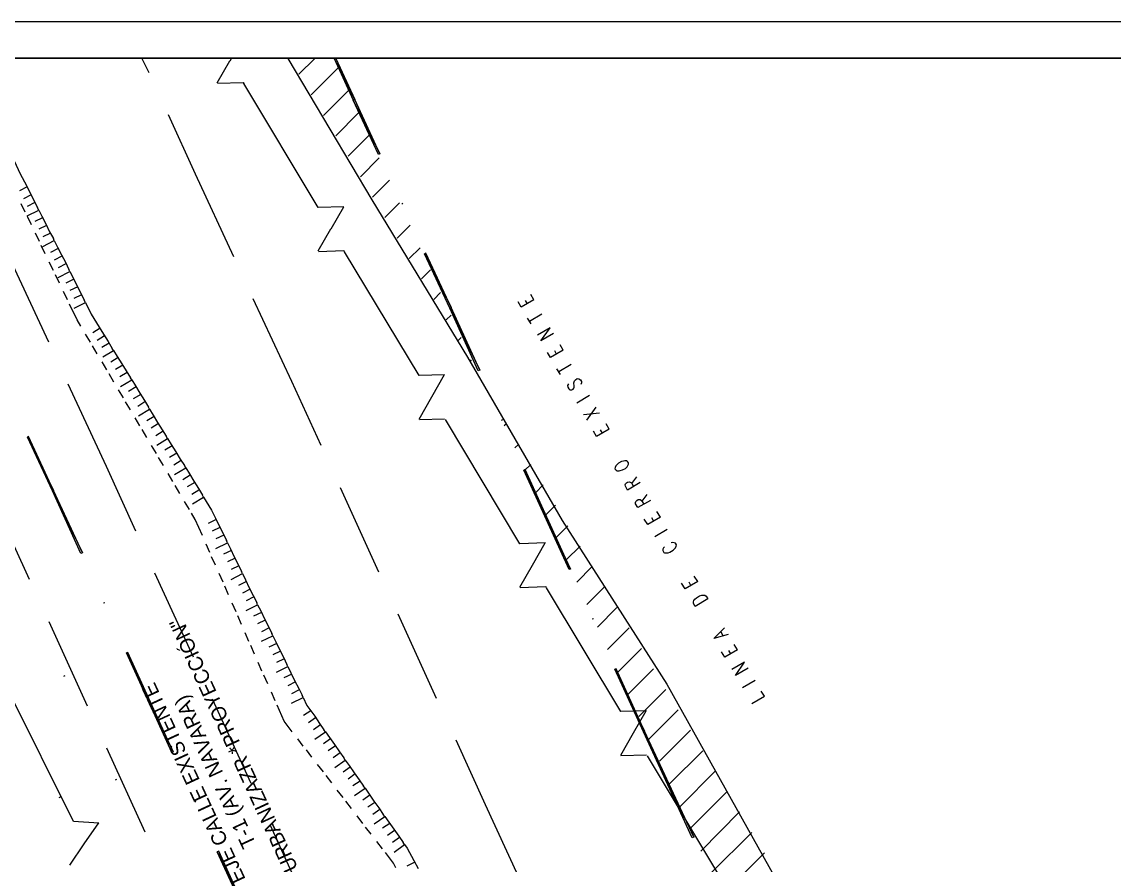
# Model space of a CAD drawing. Header units: metres. Extents: x 1 to 213, y 1 to 147.
# Drawn here: x 102.97 to 140.43, y 117.91 to 146.83 of the extents above; entities that cross this region are included whole.
import ezdxf

# ---------------------------------------------------------------- set-up
doc = ezdxf.new("R2010")
doc.units = ezdxf.units.M
doc.layers.add('00-BASE-ARQUITECTURA', color=8, linetype='Continuous')
doc.layers.add('00-BASE-TEXTO', color=8, linetype='Continuous')

msp = doc.modelspace()

# ---------------------------------------------------------------- linework, layer by layer
at = {"layer": '00-BASE-ARQUITECTURA'}
for points in [[(1.266, 146.833), (1.266, 1.238), (208.615, 1.238), (208.615, 146.833)], [(207.366, 145.584), (2.515, 145.584), (2.515, 2.487), (207.366, 2.487)], [(207.366, 145.584), (207.366, 2.487), (2.515, 2.487), (2.515, 145.584)]]:
    msp.add_lwpolyline(points, close=True, dxfattribs=at)
for points in [[(107.089, 145.574), (107.322, 145.097)], [(109.672, 144.738), (110.105, 145.5)], [(110.116, 145.5), (110.158, 145.574)], [(112.095, 145.574), (114.974, 140.727), (118.255, 135.329), (121.504, 129.73), (125.091, 124.121), (129.505, 116.237), (132.881, 110.765), (136.162, 105.389), (137.389, 103.378)], [(112.476, 145.034), (113.016, 145.574)], [(114.339, 144.145), (114.392, 144.166), (113.683, 145.574), (114.339, 144.145)], [(114.392, 144.166), (113.683, 145.574), (113.735, 145.574), (114.392, 144.166)], [(112.899, 144.335), (113.81, 145.246)], [(109.682, 144.727), (110.56, 144.748), (110.582, 144.716)], [(113.577, 139.732), (114.011, 140.494), (113.132, 140.462), (110.582, 144.716)], [(113.312, 143.626), (114.169, 144.484)], [(114.392, 144.166), (114.339, 144.145)], [(114.392, 144.166), (114.339, 144.145), (115.249, 142.303), (114.392, 144.166)], [(114.339, 144.145), (115.249, 142.303), (115.207, 142.282), (114.339, 144.145)], [(107.989, 143.658), (108.92, 141.626), (110.232, 138.79)], [(113.735, 142.928), (114.519, 143.711)], [(114.159, 142.229), (114.868, 142.938)], [(102.708, 142.071), (102.919, 141.626), (103.131, 141.224)], [(114.582, 141.52), (115.228, 142.166)], [(114.995, 140.822), (115.577, 141.404)], [(103.152, 141.171), (102.888, 141.033)], [(103.29, 140.906), (103.025, 140.769)], [(103.131, 141.224), (103.258, 140.959)], [(103.258, 140.959), (103.396, 140.695)], [(101.628, 140.716), (102.57, 138.684), (103.882, 135.858)], [(103.089, 140.303), (102.951, 140.589)], [(103.417, 140.642), (103.152, 140.504)], [(103.396, 140.695), (103.512, 140.451)], [(115.418, 140.123), (115.926, 140.631)], [(116.043, 140.6), (116, 140.578)], [(103.152, 140.176), (103.554, 140.377), (103.512, 140.451)], [(103.3, 139.869), (103.163, 140.155)], [(103.681, 140.113), (103.417, 139.986)], [(103.554, 140.377), (103.66, 140.166)], [(103.66, 140.166), (103.798, 139.901)], [(103.819, 139.848), (103.554, 139.721)], [(103.798, 139.901), (103.925, 139.636)], [(113.132, 138.98), (113.566, 139.732)], [(115.842, 139.414), (116.286, 139.859)], [(103.576, 139.298), (103.438, 139.584)], [(103.957, 139.584), (103.692, 139.457)], [(103.692, 139.128), (104.084, 139.33), (104.052, 139.404)], [(103.925, 139.636), (104.052, 139.404)], [(103.777, 138.874), (103.639, 139.16)], [(104.221, 139.065), (103.957, 138.927)], [(104.084, 139.33), (104.189, 139.107)], [(104.189, 139.107), (104.327, 138.843)], [(113.143, 138.959), (114.011, 138.991)], [(114.042, 138.949), (114.021, 138.991)], [(116.254, 138.716), (116.635, 139.086)], [(104.348, 138.8), (104.084, 138.663)], [(104.327, 138.843), (104.465, 138.589)], [(117.471, 134.726), (116.593, 134.705), (114.042, 138.949)], [(116.826, 138.896), (116.783, 138.874), (117.694, 137.033), (116.826, 138.896)], [(116.783, 138.874), (117.694, 137.033), (117.651, 137.012), (116.783, 138.874)], [(104.052, 138.303), (103.914, 138.589)], [(104.486, 138.536), (104.221, 138.398)], [(104.221, 138.07), (104.623, 138.271), (104.581, 138.345)], [(104.465, 138.589), (104.581, 138.345)], [(104.623, 138.271), (104.729, 138.06)], [(116.678, 138.017), (116.985, 138.324)], [(104.263, 137.869), (104.126, 138.155)], [(104.75, 138.007), (104.486, 137.869)], [(104.729, 138.06), (104.856, 137.795)], [(104.539, 137.298), (104.401, 137.583)], [(104.888, 137.742), (104.623, 137.615)], [(104.856, 137.795), (104.994, 137.53)], [(104.994, 137.53), (105.11, 137.287)], [(117.101, 137.308), (117.334, 137.552)], [(120.53, 137.298), (120.424, 137.488)], [(104.994, 136.398), (104.867, 136.61), (104.602, 137.149)], [(105.015, 137.477), (104.75, 137.35)], [(104.761, 137.012), (105.152, 137.213), (105.11, 137.287)], [(105.152, 137.213), (105.354, 136.811), (105.629, 136.366)], [(110.899, 137.35), (112.222, 134.514), (113.227, 132.313)], [(120.53, 137.298), (120.096, 137.044), (119.99, 137.234)], [(120.308, 137.16), (120.244, 137.276)], [(117.524, 136.61), (117.694, 136.779)], [(117.694, 137.033), (117.651, 137.012)], [(117.694, 137.033), (117.651, 137.012), (118.678, 134.885), (117.694, 137.033)], [(117.651, 137.012), (118.678, 134.885), (118.625, 134.863), (117.651, 137.012)], [(120.382, 136.567), (120.805, 136.821)], [(105.629, 136.366), (105.777, 136.123)], [(120.435, 136.472), (120.318, 136.673)], [(105.322, 135.848), (105.152, 136.123)], [(105.66, 136.324), (105.406, 136.165)], [(105.809, 136.07), (105.555, 135.911)], [(105.777, 136.123), (105.936, 135.869)], [(117.937, 135.901), (118.043, 136.006)], [(121.207, 136.144), (120.773, 135.89), (121.091, 136.345), (120.657, 136.091)], [(105.555, 135.445), (105.396, 135.721)], [(105.967, 135.816), (105.713, 135.668)], [(105.745, 135.34), (106.116, 135.562), (106.073, 135.636)], [(105.936, 135.869), (106.073, 135.636)], [(121.535, 135.572), (121.43, 135.752)], [(106.274, 135.318), (106.02, 135.16)], [(106.116, 135.562), (106.243, 135.361)], [(106.243, 135.361), (106.401, 135.107)], [(118.36, 135.202), (118.392, 135.244)], [(121.535, 135.572), (121.101, 135.318), (120.996, 135.498)], [(121.313, 135.435), (121.25, 135.551)], [(105.883, 134.895), (105.724, 135.17)], [(106.433, 135.064), (106.179, 134.906)], [(106.401, 135.107), (106.549, 134.863)], [(106.549, 134.863), (106.698, 134.631)], [(121.44, 134.736), (121.324, 134.937)], [(121.387, 134.842), (121.811, 135.096)], [(106.126, 134.482), (105.967, 134.758)], [(106.581, 134.81), (106.327, 134.662)], [(106.359, 134.324), (106.74, 134.556), (106.698, 134.631)], [(106.74, 134.556), (106.867, 134.355)], [(116.593, 133.212), (117.027, 133.974), (117.461, 134.736)], [(121.715, 134.419), (121.684, 134.366), (121.694, 134.302), (121.726, 134.25), (121.768, 134.218), (121.832, 134.218), (121.874, 134.239), (121.906, 134.271), (121.916, 134.302), (121.916, 134.345), (121.906, 134.451), (121.916, 134.493), (121.927, 134.525), (121.959, 134.556), (122.022, 134.599), (122.075, 134.588), (122.128, 134.556), (122.16, 134.504), (122.16, 134.451), (122.139, 134.398)], [(104.549, 134.419), (105.862, 131.593), (106.867, 129.381)], [(106.454, 133.943), (106.285, 134.218)], [(106.888, 134.313), (106.634, 134.154)], [(106.867, 134.355), (107.015, 134.101)], [(106.698, 133.53), (106.528, 133.805)], [(107.047, 134.059), (106.793, 133.9)], [(107.195, 133.805), (106.952, 133.646)], [(107.015, 134.101), (107.174, 133.847)], [(107.174, 133.847), (107.311, 133.625)], [(122.001, 133.773), (122.435, 134.027)], [(106.973, 133.318), (107.354, 133.551), (107.311, 133.625)], [(107.354, 133.551), (107.481, 133.35)], [(122.234, 133.371), (122.784, 133.424)], [(122.35, 133.17), (122.668, 133.625)], [(107.015, 132.98), (106.856, 133.255)], [(107.513, 133.297), (107.259, 133.149)], [(107.661, 133.054), (107.407, 132.895)], [(107.481, 133.35), (107.629, 133.096)], [(107.629, 133.096), (107.788, 132.842)], [(116.604, 133.202), (117.471, 133.223)], [(120.932, 128.968), (120.054, 128.937), (117.503, 133.191)], [(119.45, 133.181), (119.408, 133.159)], [(119.514, 132.99), (119.588, 133.064)], [(123.112, 132.863), (123.006, 133.043)], [(100.919, 132.736), (102.221, 129.91), (103.226, 127.72)], [(103.205, 132.609), (103.163, 132.588), (104.062, 130.757), (103.205, 132.609)], [(107.259, 132.577), (107.1, 132.853)], [(107.819, 132.8), (107.565, 132.641)], [(107.597, 132.313), (107.968, 132.546), (107.925, 132.62)], [(107.788, 132.842), (107.925, 132.62)], [(123.112, 132.863), (122.678, 132.609), (122.573, 132.8)], [(122.89, 132.726), (122.816, 132.842)], [(103.163, 132.588), (104.062, 130.757), (104.02, 130.746), (103.163, 132.588)], [(107.587, 132.027), (107.417, 132.302)], [(108.126, 132.292), (107.872, 132.143)], [(107.968, 132.546), (108.095, 132.345)], [(108.095, 132.345), (108.253, 132.091)], [(119.874, 132.228), (120.011, 132.355)], [(107.83, 131.614), (107.661, 131.889)], [(108.285, 132.038), (108.031, 131.889)], [(108.253, 132.091), (108.402, 131.837)], [(108.433, 131.794), (108.179, 131.635)], [(108.211, 131.307), (108.592, 131.54), (108.55, 131.614)], [(108.402, 131.837), (108.55, 131.614)], [(108.592, 131.54), (108.719, 131.339)], [(120.223, 131.456), (120.424, 131.657)], [(123.356, 131.456), (123.387, 131.434), (123.451, 131.434), (123.493, 131.445), (123.567, 131.466), (123.673, 131.519), (123.726, 131.572), (123.758, 131.614), (123.779, 131.667), (123.779, 131.71), (123.747, 131.762), (123.716, 131.784), (123.652, 131.784), (123.61, 131.773), (123.536, 131.752), (123.43, 131.699), (123.377, 131.646), (123.345, 131.604), (123.324, 131.551), (123.313, 131.508), (123.356, 131.456)], [(108.148, 131.075), (107.989, 131.35)], [(108.74, 131.286), (108.497, 131.127)], [(108.719, 131.339), (108.867, 131.085)], [(120.234, 131.477), (120.191, 131.456), (121.789, 128.069), (120.234, 131.477)], [(120.191, 131.456), (121.789, 128.069), (121.747, 128.048), (120.191, 131.456)], [(123.895, 131), (124.065, 131.233)], [(104.062, 130.757), (104.02, 130.746)], [(104.062, 130.757), (104.02, 130.746), (105.047, 128.619), (104.062, 130.757)], [(104.02, 130.746), (105.047, 128.619), (104.994, 128.598), (104.02, 130.746)], [(108.391, 130.662), (108.232, 130.937)], [(108.899, 131.032), (108.645, 130.884)], [(109.047, 130.778), (108.804, 130.63)], [(108.867, 131.085), (109.026, 130.831)], [(109.026, 130.831), (109.164, 130.598)], [(113.884, 130.863), (115.207, 127.974)], [(120.583, 130.683), (120.847, 130.958)], [(124.181, 131.032), (123.747, 130.778), (123.673, 130.905), (123.663, 130.958), (123.673, 130.99), (123.705, 131.022), (123.747, 131.053), (123.8, 131.064), (123.832, 131.053), (123.874, 131.022), (123.948, 130.895)], [(108.719, 130.111), (108.55, 130.387)], [(108.825, 130.302), (109.206, 130.535), (109.164, 130.598)], [(109.206, 130.535), (109.481, 130.09), (109.608, 129.815)], [(124.53, 130.418), (124.097, 130.175), (124.022, 130.302), (124.012, 130.355), (124.033, 130.387), (124.065, 130.418), (124.107, 130.45), (124.149, 130.45), (124.181, 130.45), (124.224, 130.418), (124.298, 130.291)], [(124.245, 130.397), (124.414, 130.63)], [(120.932, 129.921), (121.271, 130.26)], [(124.869, 129.847), (124.753, 130.037)], [(109.164, 129.222), (108.92, 129.773), (108.793, 129.984)], [(109.64, 129.762), (109.365, 129.635)], [(109.608, 129.815), (109.735, 129.551)], [(124.869, 129.847), (124.435, 129.593), (124.319, 129.783)], [(124.636, 129.72), (124.573, 129.826)], [(109.767, 129.498), (109.502, 129.371)], [(109.735, 129.551), (109.873, 129.286)], [(109.873, 129.286), (109.989, 129.043)], [(121.292, 129.148), (121.694, 129.551)], [(124.679, 129.18), (125.102, 129.434)], [(109.418, 128.64), (109.291, 128.926)], [(109.894, 129.233), (109.629, 129.106)], [(109.629, 128.778), (110.021, 128.968), (109.989, 129.043)], [(110.021, 128.968), (110.127, 128.757)], [(120.054, 127.444), (120.488, 128.206), (120.922, 128.968)], [(125.017, 128.831), (124.975, 128.799), (124.954, 128.746), (124.954, 128.704), (124.986, 128.64), (125.017, 128.63), (125.081, 128.619), (125.134, 128.63), (125.197, 128.651), (125.303, 128.714), (125.356, 128.767), (125.388, 128.799), (125.409, 128.852), (125.419, 128.894), (125.388, 128.958), (125.345, 128.968), (125.292, 128.979), (125.24, 128.968)], [(109.608, 128.196), (109.481, 128.492)], [(110.158, 128.704), (109.883, 128.577)], [(110.127, 128.757), (110.254, 128.492)], [(110.254, 128.492), (110.391, 128.228)], [(121.641, 128.386), (122.117, 128.852)], [(110.285, 128.439), (110.021, 128.312)], [(110.412, 128.175), (110.148, 128.048)], [(110.391, 128.228), (110.508, 127.984)], [(122.001, 127.614), (122.53, 128.154)], [(107.523, 127.942), (108.846, 125.053)], [(109.873, 127.624), (109.735, 127.91)], [(110.148, 127.709), (110.539, 127.91), (110.508, 127.984)], [(110.539, 127.91), (110.645, 127.698)], [(126.15, 127.646), (126.033, 127.825)], [(110.063, 127.18), (109.936, 127.476)], [(110.677, 127.646), (110.402, 127.508)], [(110.804, 127.381), (110.539, 127.243)], [(110.645, 127.698), (110.772, 127.423)], [(110.772, 127.423), (110.91, 127.159)], [(120.064, 127.434), (120.932, 127.466)], [(120.964, 127.423), (120.943, 127.466)], [(124.393, 123.201), (123.514, 123.179), (120.964, 127.423)], [(122.35, 126.852), (122.954, 127.455)], [(126.15, 127.646), (125.716, 127.392), (125.599, 127.582)], [(125.917, 127.508), (125.853, 127.624)], [(110.931, 127.116), (110.666, 126.979)], [(110.91, 127.159), (111.026, 126.926)], [(126.499, 127.042), (126.065, 126.788), (126.002, 126.884), (126.002, 126.947), (126.023, 126.989), (126.054, 127.032), (126.107, 127.085), (126.213, 127.148), (126.287, 127.169), (126.34, 127.169), (126.393, 127.169), (126.436, 127.138), (126.499, 127.042)], [(105.819, 126.915), (105.777, 126.894)], [(110.317, 126.598), (110.19, 126.894)], [(110.666, 126.651), (111.058, 126.841), (111.026, 126.926)], [(111.058, 126.841), (111.164, 126.63)], [(111.164, 126.63), (111.291, 126.365)], [(122.71, 126.079), (123.377, 126.746)], [(103.893, 126.27), (105.216, 123.38)], [(110.508, 126.164), (110.381, 126.46)], [(111.196, 126.577), (110.92, 126.45)], [(111.322, 126.312), (111.058, 126.185)], [(111.291, 126.365), (111.428, 126.1)], [(115.863, 126.534), (117.186, 123.645)], [(122.573, 126.365), (122.53, 126.344)], [(110.762, 125.582), (110.635, 125.878)], [(111.45, 126.047), (111.185, 125.92)], [(111.428, 126.1), (111.545, 125.857)], [(123.059, 125.307), (123.8, 126.047)], [(127.197, 125.825), (126.7, 125.688), (127.07, 126.058)], [(127.028, 125.783), (126.944, 125.931)], [(111.185, 125.592), (111.576, 125.783), (111.545, 125.857)], [(111.714, 125.518), (111.439, 125.391)], [(111.576, 125.783), (111.682, 125.571)], [(111.682, 125.571), (111.809, 125.307)], [(106.602, 125.211), (106.56, 125.19), (108.158, 121.804), (106.602, 125.211)], [(106.56, 125.19), (108.158, 121.804), (108.116, 121.782), (106.56, 125.19)], [(110.952, 125.148), (110.825, 125.444)], [(111.841, 125.254), (111.576, 125.127)], [(111.809, 125.307), (111.947, 125.042)], [(123.419, 124.545), (124.224, 125.349)], [(127.515, 125.296), (127.081, 125.042), (126.965, 125.233)], [(127.282, 125.158), (127.219, 125.275)], [(127.515, 125.296), (127.399, 125.476)], [(111.206, 124.566), (111.079, 124.862)], [(111.968, 124.989), (111.704, 124.862)], [(111.704, 124.534), (112.095, 124.725), (112.063, 124.799)], [(111.947, 125.042), (112.063, 124.799)], [(127.875, 124.672), (127.441, 124.418), (127.758, 124.873), (127.324, 124.629)], [(104.412, 124.396), (104.454, 124.418)], [(111.407, 124.132), (111.27, 124.428)], [(112.233, 124.46), (111.958, 124.333)], [(112.095, 124.725), (112.201, 124.513)], [(112.201, 124.513), (112.328, 124.248)], [(123.356, 124.65), (123.303, 124.64), (124.329, 122.513), (123.356, 124.65)], [(123.303, 124.64), (124.329, 122.513), (124.287, 122.491), (123.303, 124.64)], [(123.769, 123.772), (124.636, 124.65)], [(112.36, 124.195), (112.095, 124.058)], [(112.328, 124.248), (112.466, 123.973)], [(127.684, 124.005), (128.118, 124.259)], [(105.608, 119.359), (104.74, 119.412), (102.538, 123.846)], [(111.661, 123.55), (111.534, 123.846)], [(112.487, 123.931), (112.222, 123.793)], [(112.222, 123.465), (112.614, 123.666), (112.582, 123.74)], [(112.466, 123.973), (112.582, 123.74)], [(112.614, 123.666), (112.751, 123.391), (112.847, 123.253)], [(124.128, 123.01), (125.06, 123.941)], [(128.002, 123.455), (128.436, 123.709), (128.33, 123.878)], [(109.502, 123.613), (110.825, 120.724)], [(112.243, 122.491), (111.968, 122.851), (111.725, 123.402)], [(112.847, 123.253), (113.016, 123.021)], [(112.878, 123.211), (112.635, 123.042)], [(113.048, 122.968), (112.804, 122.798)], [(113.016, 123.021), (113.185, 122.777)], [(123.514, 121.687), (123.948, 122.449), (124.382, 123.211)], [(124.478, 122.237), (125.483, 123.243)], [(113.217, 122.724), (112.974, 122.555)], [(113.016, 122.237), (113.386, 122.491), (113.333, 122.555)], [(113.185, 122.777), (113.333, 122.555)], [(124.329, 122.513), (124.287, 122.491)], [(124.329, 122.513), (124.287, 122.491), (126.012, 118.872), (124.329, 122.513)], [(124.837, 121.475), (125.906, 122.544)], [(112.624, 121.994), (112.434, 122.248)], [(113.556, 122.248), (113.312, 122.079)], [(113.386, 122.491), (113.524, 122.29)], [(113.524, 122.29), (113.693, 122.047)], [(117.852, 122.206), (118.858, 119.994), (119.99, 117.538)], [(124.287, 122.491), (126.012, 118.872), (125.959, 118.851), (124.287, 122.491)], [(105.872, 121.941), (107.195, 119.052)], [(112.921, 121.613), (112.73, 121.867)], [(113.725, 122.005), (113.481, 121.835)], [(113.894, 121.761), (113.651, 121.592)], [(113.693, 122.047), (113.863, 121.804)], [(113.863, 121.804), (114.011, 121.592)], [(125.187, 120.703), (126.33, 121.835)], [(113.704, 121.264), (114.064, 121.518), (114.011, 121.592)], [(114.064, 121.518), (114.201, 121.327)], [(123.514, 121.677), (124.393, 121.698)], [(127.409, 116.681), (127.843, 117.443), (126.975, 117.411), (124.425, 121.666)], [(113.312, 121.116), (113.111, 121.37)], [(114.233, 121.274), (113.989, 121.105)], [(114.402, 121.042), (114.159, 120.862)], [(114.201, 121.327), (114.371, 121.084)], [(114.371, 121.084), (114.54, 120.84)], [(125.546, 119.93), (126.753, 121.137)], [(106.179, 120.84), (106.232, 120.862)], [(113.598, 120.735), (113.407, 120.989)], [(114.572, 120.798), (114.328, 120.629)], [(114.54, 120.84), (114.688, 120.618)], [(104.253, 120.237), (104.295, 120.258)], [(113.989, 120.237), (113.788, 120.481)], [(114.381, 120.301), (114.741, 120.555), (114.688, 120.618)], [(114.91, 120.311), (114.667, 120.142)], [(114.741, 120.555), (114.879, 120.354)], [(114.879, 120.354), (115.048, 120.11)], [(125.896, 119.168), (127.166, 120.438)], [(108.941, 120.1), (108.899, 120.078)], [(114.275, 119.856), (114.085, 120.11)], [(115.08, 120.068), (114.836, 119.899)], [(115.048, 120.11), (115.217, 119.877)], [(115.217, 119.877), (115.365, 119.655)], [(114.667, 119.348), (114.466, 119.602)], [(115.249, 119.824), (115.005, 119.655)], [(115.058, 119.327), (115.418, 119.581), (115.365, 119.655)], [(115.418, 119.581), (115.556, 119.391)], [(126.256, 118.396), (127.589, 119.74)], [(104.613, 117.919), (105.11, 118.65), (105.608, 119.369)], [(111.492, 119.285), (112.497, 117.073), (113.63, 114.607)], [(114.953, 118.978), (114.762, 119.221)], [(115.588, 119.348), (115.344, 119.179)], [(115.556, 119.391), (115.725, 119.147)], [(115.725, 119.147), (115.895, 118.904)], [(115.757, 119.105), (115.513, 118.935)], [(115.926, 118.861), (115.683, 118.692)], [(115.895, 118.904), (116.053, 118.692)], [(126.605, 117.634), (128.012, 119.031)], [(109.724, 118.396), (109.672, 118.375), (110.698, 116.258), (109.724, 118.396)], [(109.672, 118.375), (110.698, 116.258), (110.656, 116.237), (109.672, 118.375)], [(115.344, 118.47), (115.143, 118.724)], [(115.736, 118.364), (116.096, 118.618), (116.053, 118.692)], [(116.096, 118.618), (116.191, 118.491), (116.413, 118.068)], [(115.799, 117.824), (115.715, 117.983), (115.439, 118.343)], [(116.445, 118.015), (116.18, 117.877)], [(116.413, 118.068), (116.561, 117.803)], [(126.965, 116.861), (128.436, 118.332)]]:
    msp.add_lwpolyline(points, dxfattribs=at)

# ---------------------------------------------------------------- texts
at = {"layer": '00-BASE-TEXTO'}
for s, rotation, p in [('SIN URBANIZAZR *PROYECCIÓN"', 114.829, (113.005, 116.628)), ('EJE CALLE EXISTENTE', 114.8183, (110.656, 117.433)), ('T-1 (AV. NAVARA)', 114.8183, (111.016, 118.639))]:
    msp.add_text(s, height=0.50296, rotation=rotation, dxfattribs=at).set_placement(p)

doc.saveas('drawing.dxf')
